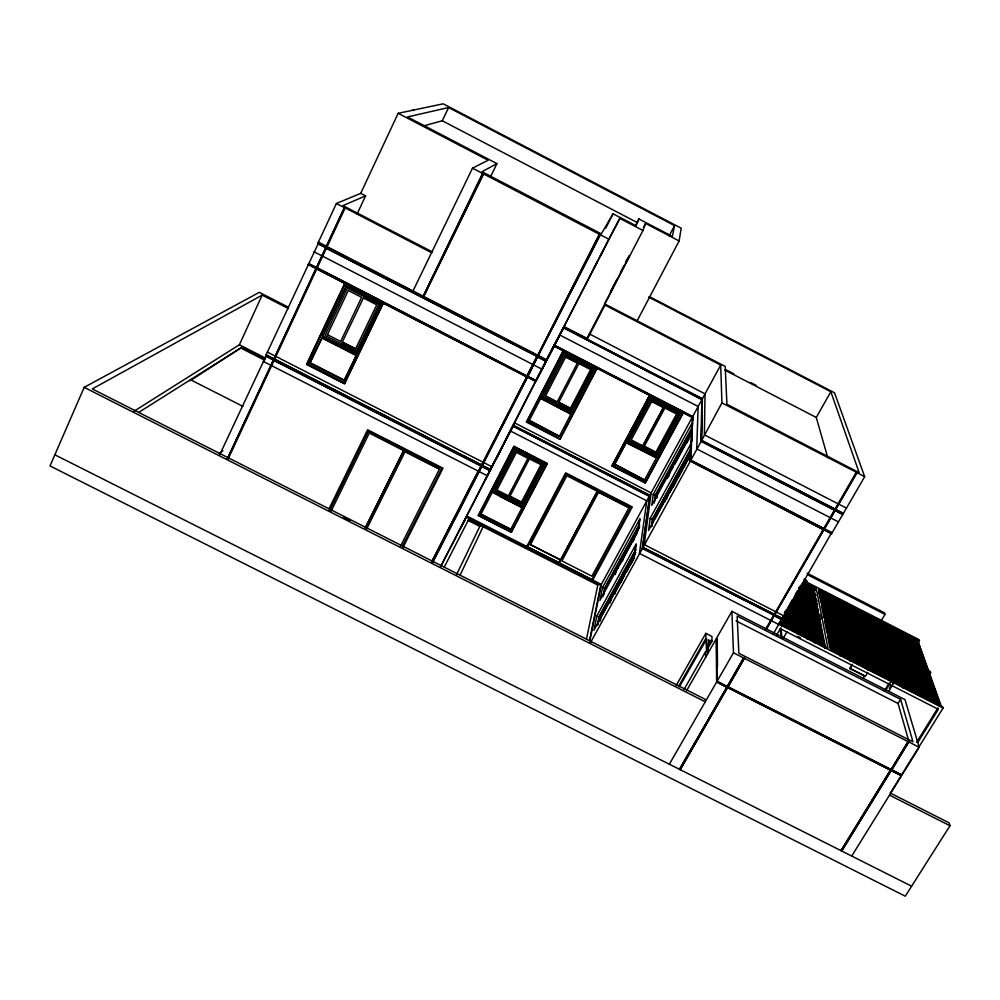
<?xml version="1.0" encoding="UTF-8"?>
<svg xmlns="http://www.w3.org/2000/svg" width="1000" height="1000" viewBox="0 0 1000 1000"><rect width="100%" height="100%" fill="white"/><g stroke="black" fill="none" stroke-linecap="round" stroke-linejoin="round"><path stroke-width="1.5" d="M707.463 646.275L710.475 640.475L711.95 641.213L707.3 649.362M708.075 652.775L708.125 639.775L710.475 640.962M711.95 641.213L711.938 636.45L705.812 633.337L706.562 652.013L705.662 651.55L684.062 689.438M705.612 657.387L705.662 651.55M702.138 416.012L701.575 440.637L690.738 460.4L823.838 528.6L690.588 460.025L692.688 416.538L702.387 398.725L563.962 327.175L546.087 360.5L440.45 566.987L466.938 516.075L601.312 584.425L589.8 641.025M808.162 609.188L803.975 582.238L815.1 641.95L814.412 641.938L803.975 582.238M809.087 610.737L804.6 582.25M810.438 609.788L806.263 583.413L817.638 643.238L816.95 643.225L806.263 583.413M811.087 609.8L806.888 583.425M812.825 611.013L808.55 584.587L820.175 644.538M809.163 584.587L808.45 586.938M821.35 645.4L810.825 585.75L822.712 645.825M816.137 613.75L811.45 585.763M817.875 614.963L813.112 586.925L825.65 647.987M818.525 614.975L813.725 586.938M824.725 617.1L819.95 590.425L832.85 651M820.575 590.438L819.85 592.775M833.95 651.825L822.225 591.587L835.375 652.3L834.688 652.288L822.225 591.587M822.85 591.6L822.138 593.95M829.812 621.062L824.513 592.762L837.913 653.587L837.225 653.575L824.513 592.762M726.912 686.988L679.513 769.325L726.912 687.288L717.312 682.125L717.675 681.488L727.288 686.663L717 681.438L716.55 638.225L731.9 611.337L905 699.613L919.2 747.262L901.862 775.225L891.625 769.725L908.9 741.737L908.225 741.4L891.025 769.725L727.962 687L744.475 658.112L743.787 657.763L727.288 686.663M727.588 687.337L680.188 769.663L727.588 687.337L890.562 770L841.05 850.662L890.562 770M829.825 618.025L825.138 592.775M832.062 621.65L826.787 593.925L840.438 654.887L839.75 654.862M827.412 593.938L826.688 596.287M841.525 655.763L829.062 595.1L842.975 656.175L842.288 656.162L829.062 595.1M829.688 595.112L828.975 597.45M836.825 624.087L831.35 596.263L845.512 657.463L844.812 657.45L831.35 596.263M831.963 596.275L831.25 598.612M846.562 658.325L833.625 597.425L848.037 658.763L847.35 658.75L833.625 597.425M834.25 597.438L833.525 599.788M841.587 626.525L835.9 598.6L850.562 660.05L849.875 660.037M836.525 598.612L835.8 600.95M851.6 660.9L838.175 599.763L853.1 661.338L852.412 661.325L838.175 599.763M838.8 599.775L838.075 602.112M854.112 662.188L840.462 600.938L855.625 662.638M841.075 600.938L840.35 603.275M848.725 630.175L842.738 602.1L858.162 663.925L857.463 663.913L842.738 602.1M849.737 631.7L843.35 602.112M859.137 664.75L844.9 605.612L845.013 603.263L860.688 665.212L860 665.2L845.013 603.263M845.638 603.275L844.9 605.612M853.337 631.987L847.288 604.425L863.213 666.5L862.525 666.488L847.288 604.425M847.913 604.438L847.175 606.775M864.188 667.387L849.45 607.938L849.562 605.6L865.738 667.8M856.737 634.712L850.188 605.612M866.7 668.675L851.725 609.113L851.838 606.763L868.275 669.087L867.575 669.075L851.838 606.763M859.112 635.925L852.35 609.125L852.463 606.775M860.85 637.125L854 610.275L854.112 607.925L870.8 670.375L870.1 670.362L854.112 607.925M854.737 607.938L854 610.275M691.488 444.9L690.738 460.4L642.95 547.562L774.212 614.338L642.788 547.225M691.637 441.788L692.525 423.113M692.675 420L692.688 416.538L554.65 345.288L535.662 381.587L527.337 376.825C538.987 383.075 538.35 381.125 527.537 376.413L537.65 356.65L545.887 360.9L563.375 327.612L702.325 399.438M862.85 636.85L856.275 611.438L856.388 609.087L873.325 671.663M857.013 609.1L856.275 611.438M865.225 638.062L858.55 612.6L858.662 610.262L875.85 672.95L875.163 672.938L858.662 610.262M859.287 610.275L858.55 612.6M867.6 639.288L860.825 613.763L860.938 611.425L878.375 674.25L877.688 674.225L860.938 611.425M861.55 611.438L860.825 613.763M879.262 675.088L863.1 614.925L863.213 612.587L880.9 675.537M863.825 612.6L863.1 614.925M883.425 676.825L865.475 613.75L865.362 616.1L872.75 643.213M691.275 445.238L690.525 460.788L823.275 529.575L690.037 461.025L692.825 416.887L554.25 345.363M691.425 442.125L692.337 423.462M692.487 420.35L692.638 417.238L554.075 345.725L460.012 529.338M884.312 677.725L867.638 617.263L867.75 614.913L885.95 678.112L885.25 678.1L867.75 614.913M875.612 643.812L868.263 617.275L868.375 614.925M877.337 645.013L869.912 618.425L870.025 616.075L888.475 679.4L887.775 679.388L870.025 616.075M877.987 645.037L870.537 618.438L870.65 616.087M872.3 617.25L890.3 680.675L891 680.688L872.3 617.25L872.188 619.587L879.712 646.237M872.8 619.6L872.925 617.263M891.838 681.562L874.45 620.75L874.562 618.413L893.512 681.975L892.825 681.963L874.562 618.413M886.725 640.962L882.775 647.537L875.075 620.763L875.188 618.425M690.225 454.275L690.725 444.237M691.3 432.8L691.75 423.787M884.463 648.662L876.725 621.912L876.838 619.575L896.038 683.263L895.35 683.25L876.838 619.575M884.688 647.188L877.35 621.925L877.463 619.587M886.838 649.875L878.988 623.075L879.112 620.737L898.562 684.55M879.737 620.75L878.988 623.075M889.212 651.087L881.263 624.237L881.375 621.9L901.087 685.837L900.387 685.825L881.375 621.9M889.862 651.112L881.888 624.25L882 621.912M891.587 652.3L883.538 625.4L883.65 623.062L903.6 687.125L902.913 687.113L883.65 623.062M891.787 650.825L884.15 625.413L884.275 623.075M893.775 652.913L885.8 626.562L885.925 624.225L906.125 688.413L905.438 688.388L885.925 624.225M894.875 654.388L886.425 626.575L886.538 624.237M908.65 689.7L888.188 625.388L888.075 627.725L896.15 654.125M888.812 625.4L888.688 627.737L896.8 654.137M898.512 655.337L890.337 628.888L890.462 626.55L911.162 690.987L910.475 690.962L890.462 626.55M891.075 626.562L890.337 628.888M911.925 691.875L892.6 630.05L892.725 627.712L913.688 692.262L912.987 692.25L892.725 627.712M902 658.025L893.225 630.062L893.35 627.725M903.725 659.237L894.875 631.213L895 628.875L916.2 693.55M903.913 657.775L895.5 631.225L895.612 628.888M905.625 658.962L897.138 632.375L897.262 630.037L918.725 694.837M897.887 630.05L897.138 632.375M908 660.175L899.412 633.525L899.538 631.2L921.237 696.125L920.55 696.112L899.538 631.2M910.362 661.388L901.675 634.688L901.8 632.362L923.75 697.412L923.062 697.387L901.8 632.362M910.525 659.925L902.3 634.7L902.425 632.375M924 696.888L903.938 635.85L904.062 633.525L926.275 698.7M904.688 633.538L903.938 635.85M928.787 699.975L906.338 634.688L906.2 637.013L915.387 664.675M906.95 634.7L906.825 637.025L915.55 663.238M917.75 665.888L908.475 638.175L908.6 635.837L931.3 701.263L930.612 701.25M917.425 662.987L909.087 638.188L909.225 635.85M920.125 667.1L910.738 639.338L910.863 637L933.825 702.55M920.775 667.113L911.363 639.35L911.488 637.013M913.125 638.162L935.65 703.812L936.338 703.825L913.125 638.162L913 640.487L922 666.85M913.625 640.512L913.75 638.175M924.362 668.05L915.263 641.65L915.4 639.325L938.85 705.113L938.162 705.1L915.4 639.325M916.012 639.338L915.263 641.65M927.237 670.738L917.525 642.812L917.663 640.487L941.363 706.4L940.675 706.375L917.663 640.487M918.275 640.5L917.525 642.812M670.5 406.075L649.762 395.375L612.275 465.788L645.138 482.65L682.9 413L673.263 407.512M680.812 412.925L650.475 397.275L680.812 412.925L657.1 456.875L626.95 441.375L650.475 397.275M678.675 413.562L665.638 406.662L643.525 447.713L656.462 454.575L629.113 440.513L651.15 399.363L678.675 413.562L656.462 454.575M666.975 498.7L667.387 494.312L690.738 451.662M669.163 476.037L669.6 471.438L691.625 431.05M667.862 496.238L668.138 493.338L690.612 452.287M670.062 473.1L670.312 470.487L691.587 431.475M665.913 499.7L666.488 493.85L691.287 448.537M668.138 477.125L668.75 471L692.237 427.925M665.125 501.15L665.713 495.288L653 518.513L652.062 526.2M667.387 478.512L668 472.362L655.925 494.5L655.25 500.025M657.038 498L657.375 495.238L655.925 494.5M651.375 526.812L652.275 519.45L691.363 448.025M654.312 502.987L655.25 495.412L692.262 427.525M664.9 408.025L676.55 414.025L655.825 452.312L644.262 446.3L655.825 452.312M657.1 456.875L627 441.138M663.475 407.475L651.825 401.4L631.237 439.888L642.825 445.838L663.475 407.475L651.825 401.4M643.575 542.987L645.225 530.75M645.638 527.7L646.263 523.112M646.675 520.05L647.087 517M647.7 512.413L648.325 507.825M648.737 504.775L649.15 501.712M649.562 498.663L649.837 495.275L513.513 425.4L489.913 470.662L481.825 466.538L489.8 470.112L490.525 469.462L482.013 465.387L527.337 376.825M634.138 556.712L635.988 544.375M638.1 530.288L639.775 519.175M645.138 482.65L682.938 412.5M614.612 464.2L644.55 480.012L614.612 464.2L626.312 442.337L655.05 457.113M637.075 320.95L679.112 240.963L681.2 228.188L443.2 103.812L398.15 113.312L360.725 193.35L336.375 203.5L318.175 242.7L326.05 247.062L344.363 207.625L345.175 207.887L228.038 459.2M642.825 445.838L663.487 407.413M631.075 507.212L566.15 473.738L597.975 490.025L559.125 562.812L591.862 579.612L631.075 507.212L597.913 490.238M615.125 593.862L615.538 591.538L624.487 575.188M612.275 465.788L649.762 395.375M612.925 595.887L613.475 592.812L635.125 553.263M617.875 568.125L618.362 565.363L639.6 526.45M629 507.675L591.925 576.2L561.888 560.913L598.612 492.212L628.987 507.75L598.612 492.212M613.675 594.6L614.138 591.987L635.775 552.45M618.375 568.075L619 564.538L639.525 526.912M611.213 600.037L612.587 592.362L635.725 550.075M616.287 571.838L617.525 564.938L639.475 524.675M610.163 602.975L611.838 593.75L599.562 616.175L597.9 624.675M615.3 574.562L616.8 566.25L605.125 587.663L603.725 594.837M600.237 621.188L601.05 616.938L612.612 595.825M597.288 625.35L598.925 616.975L635.85 549.475M602.875 596.838L604.513 588.45L639.513 524.275M308.625 264.275L316.212 268.188L273.85 359.087L266.1 354.862L318.438 243.15M490.213 177.387L496.938 163.612L407.463 116.95L448.6 107.525L674.562 225.6L672.375 236.425L638.925 218.962L635.388 225.825M589.462 640.763L600.75 585.45L466.4 517.125M586.45 639.188L597.8 585.075L468.7 519.425L468.162 520.475L479.775 526.388L480.325 525.337L456.45 574.888M614.513 464.6L626.312 442.337M308.812 263.863L316.4 267.775L325.938 247.438M527.125 376.2L317.113 267.838L527.125 376.2L537.238 356.438L326.262 248.188L537.238 356.438M597.275 491.287L566.862 475.712L530.487 544.663L560.575 559.975L530.487 544.663M559.125 562.812L597.975 490.025M596.85 368.062L563.462 350.838L596.85 368.062L559.862 438.913L527.062 421.45L559.862 438.913M594.775 368.525L564.25 352.775L594.775 368.525L571.613 412.925L541.375 397.125L571.613 412.925M592.65 369.175L579.575 362.25L557.95 403.925L571 410.625L543.488 396.488L564.95 354.888L592.65 369.175L571 410.625M835.138 510.475L842.788 514.425L832.087 532.837L824.262 529.113L835.138 510.475L842.788 514.425M831.575 532.875L782.35 618.5L774.65 614.825L824.013 529.388M586.763 338.812L642.95 230.487L645.562 223.438L679.112 240.963M773.688 614.963L642.15 548.4L649.975 495.6L513.125 425.45M765.925 630.05L774.3 615.275M568.275 412.5L570.9 414.275L540.737 398.35L565.525 411.087M559.375 436.312L529.338 420.45L559.375 436.312L571.038 413.925M570.363 408.375L558.75 402.325L570.363 408.375L590.6 369.613L578.888 363.575M545.025 463.713L514.963 448.312L545.025 463.713L522.587 506.712L492.825 491.213L522.587 506.712M542.938 464.338L530.087 457.512L509.15 497.875L522 504.425L494.888 490.6L515.662 450.375L542.938 464.338L522 504.425M522.087 507.575L492.238 492.35L480.988 514.188L510.763 529.338L522.087 507.575L500.375 496.5M648.725 297.087L830.85 391.712L859.137 472.625L726.925 404.25L725.188 366.425L604.75 303.975L604.987 305.087L720.7 365.087L721.912 402.875L701.575 440.637L835.088 509.162L701.425 440.262M521.425 502.113L509.963 496.262L521.388 502.188L540.962 464.688L529.4 458.85M510.763 529.338L480.988 514.188M638.925 218.962L636.075 225.8L613.062 213.8L601.3 233.875L481.987 171.737L496.938 163.612M577.413 363L565.688 356.95L577.413 363L557.25 401.838L545.625 395.788L565.688 356.95M587.325 339.113L605.037 304.988M587.013 338.35L564.2 326.688L542.013 369.212L313.975 251.75M288.337 307.2L259.325 292.325L84.188 387.35L50 465.938L905.263 896.188L950 825.763L949.1 822.837L890.212 793.025M134.062 411.225L239.375 344.775L262.162 295.113L288.5 308.625M190 380.812L241.8 347.325L265.038 359.188M219.525 455.175L266.375 355.262M227.2 459.05L273.663 359.625L266.087 355.875M227.413 458.875L344.525 207.55M357.113 213.975L365.6 195.875L360.725 193.35M344.738 283.35L306.462 364.425L344.562 383.888L383.338 302.962L376.575 299.475M306.938 364.275L307.55 363.787L344.938 382.9L344.387 383.413L306.938 364.275L344.913 283.837L373.875 298.087M307.55 363.787L345.475 283.475M341.4 347.45L356.5 355.188L344.087 380.562L309.862 363.062L322.175 337.612L338.65 346.05M322.475 336.375L346.575 285.725L381.2 303.538L356.85 353.988L322.475 336.375L346.575 285.725M309.862 363.062L322.175 337.612M327.375 334.725L348.3 290.525L361.662 297.312L340.662 341.438L327.45 334.663M422.775 126.125L442.287 120.787L448.6 107.525M364.137 296.488L341.45 343.862L356.238 351.438L325.05 335.45L347.438 288.125L379.025 304.137L363.95 296.625M460.15 575.05L483.088 526.737M355.637 348.85L342.388 342.15L355.575 348.913L376.737 304.837L363.462 298M356.238 351.438L379.025 304.137M344.087 380.562L356.5 355.188M356.85 353.988L381.2 303.538M344.387 383.413L383.338 302.962M413.038 290.925L472.5 168.162L488.15 160.238L398.15 113.312M482.938 173.538L422.863 296.975L482.55 173.4L608.8 239.163L619.812 218.412L642.95 230.487M599.688 234.363L537.438 356.037L423.288 297.188L483.363 173.762M423.288 297.188L483.638 173.962M329 508.862L367.625 429.775L443.013 468.212L402.75 547.938M329.275 510.7L368.413 430.838L390.55 442.125M329.588 510.312L368.413 430.838M331.213 510.962L369.312 433.075L403.65 450.675M365.613 527.175L404.387 449.175L393.325 443.537M365.238 528.088L404.387 449.175M366.6 529.125L405.1 451.625L439.425 469.125L400.45 546.375M402.525 546.062L441.7 468.5L368.125 431.163M783.863 615.9L644.237 544.575L651.137 492.887L514.763 422.962L487.3 475.75L478.188 471.087L432.125 561.025L481.3 465.775L273.962 360.4L480.788 466M526.912 376.613L481.613 465.175L526.912 376.613L316.625 268.875L526.4 376.825M526.925 375.8L536.712 356.662M537.438 356.037L599.338 234.225M432.537 561.1L481.3 465.775M432.225 562.688L481.712 465.988M608.8 239.163L546.525 360.412L537.85 356.25L600.112 234.575M432.475 562.95L481.825 466.538M482.438 465.337L527.45 377.362M527.975 376.35L537.65 356.65M537.85 356.25L600.413 234.788M605.75 228.088L613.062 213.8M619.812 218.412L535.662 381.587M444.3 567.025L468.7 519.425M563.125 350.825L526.375 422.088L560.013 439.338L597.125 368.375M526.812 421.95L563.462 350.838M492.7 491.463L514.963 448.312M529.163 420.812L540.737 398.35M541.275 397.325L564.25 352.775M625.462 262.213L626.888 259.438M643.4 227.587L645.562 223.438M610.5 291.537L616.9 279.212M620.45 272.362L624 265.525M627.55 258.675L628.962 255.938M604.663 303.8L629.525 255.863M484.888 480.562L490.575 469.637M496.65 457.975L501.788 448.125M522.087 504.212L543.025 464.137M571.062 410.45L592.7 369.025M552.737 348.45L556.862 340.588M561.15 332.4L564.862 325.325M669.15 235.925L674.562 225.6M594.138 267.825L597.263 261.9M600.425 255.925L603.237 250.6M526.788 546.512L565.625 472.837L632.312 506.962L592.688 580.037M566.15 473.738L527.612 546.938L559.2 562.562M649.538 395.425L611.838 465.925L645.275 483.075L683.337 412.875M626.95 441.375L650.438 397.475M656.488 454.375L678.688 413.387M644.55 480.012L656.425 457.812L626.225 442.725M601.312 584.425L649.25 496.337L512.85 425.988L649.688 496.125M720.7 365.087L702.387 398.725L701.35 441.037L834.513 510.15L700.863 441.262L701.888 399.637L563.375 327.612M602.45 587.625L639.938 518.812L638.237 530.1L599.888 600.4L602.562 587.463L604.513 588.45M653.125 494.588L691.9 423.425M691.45 432.587L651.75 505.35L653.275 494.4L655.25 495.412M620.325 564.075L637.288 532.65M673.213 466.812L671.012 470.85L670.312 470.487M674.663 464.525L691.575 433.188M622.038 561.512L623.513 558.825M633.062 541.325L634.525 538.638M686.65 443.15L689.587 437.762M596.75 616.087L636.163 543.975L634.288 556.525L593.913 630.275L596.875 615.925L598.925 616.975M650.05 518.575L690.888 443.862M665.738 498.8L654.513 519.288L653 518.513M690.387 454.062L648.512 530.538L650.2 518.387L652.275 519.45M634.275 556.925L614.875 592.362L614.138 591.987M690.612 454.038L668.875 493.725L668.138 493.338M625.975 572.463L634.188 557.475M669.625 492.75L690.55 454.538M621.013 582.125L622.5 579.412M626.987 571.237L628.475 568.513M629.963 565.788L634.438 557.612M672.875 487.425L676.612 480.613M678.112 477.875L682.588 469.688M684.087 466.962L685.575 464.225M687.075 461.5L688.575 458.775M590.35 642.9L642.95 547.562M827.788 457.725L816.275 417.463L830.85 391.712M675.938 685.925L705.812 633.337M678.587 686.35L705.775 638.575M679.463 686.8L706.65 639.012M707.387 645.9L710.475 640.475M686.587 690.725L716.213 638.825L716.625 682.075L669.362 764.212M717 681.438L733.475 652.8L731.9 611.337M727.275 686.35L743.037 659.062M727.962 687L744.475 658.112M765.312 629.738L856.287 472.225L864.675 476.725L843.363 513.425L835.487 509.588M765.9 629.8L856.925 472.55M835.512 509.688L856.988 472.738M773.425 633.875L781.862 618.5M776.45 635.438L780.362 628.688L938.35 709.3L917.862 742.362M783.05 638.6L786.963 631.888M789.312 627.863L800.275 609.062M801.838 606.375L807.312 596.975L805.212 585.025M803.713 581.475L816.125 587.825L814.613 590.425L802.2 584.062L811.875 640.638M812.212 611.237L816.75 603.488M813.462 611.213L817.337 604.587M791.663 601.512L821.812 616.938L820.212 619.663L790.075 604.25M842.45 625.8L847.775 616.8L866.875 626.575M844.85 622.45L846.4 619.825M842.688 626.825L848.025 617.812L864.338 626.163M867.738 672.487L865.375 676.438L849.95 668.562L852.25 664.35M856.188 657.763L859.338 652.5M860.913 649.875L862.487 647.237M864.062 644.613L865.638 641.975M868 638.038L871.15 632.775L885.438 640.3M849.95 668.562L852.312 664.613M853.888 661.988L865.7 642.237M868.863 636.975L870.438 634.35M875.537 630.163L878.688 624.913M881.05 620.975L884.975 614.412L884.5 612.863L807.163 573.212M877.812 632.487L881.737 625.95L884.225 627.212M863.263 678.175L864.675 675.837L849.887 668.3M887.45 638L886.012 640.375L875.2 634.85M869.325 669.862L881.188 650.163M884.25 691.137L889.075 683.2M890.675 680.55L896.3 671.287M898.713 667.312L901.925 662.025M906.75 654.087L914.788 640.85M885.375 690.975L903.088 661.812M905.5 657.837L915.163 641.925L818.7 592.525M889.312 688.562L890.913 685.925M897.35 675.35L898.95 672.712M888.825 691.038L904.925 664.575M907.337 660.6L919.412 640.75L919.038 639.675L803.812 580.638M908.6 740.325L898.062 703.487L900.6 699.338L737.138 615.988L738.875 653.288L912.987 741.85L900.6 699.338M919.412 640.75L818.838 589.225L824.463 617.3L930.2 671.388L930.625 672.588L928.975 675.263L908.35 664.725M891.025 769.725L908.225 741.4M891.237 770.35L841.712 851L891.237 770.35L900.713 775.15L901.1 774.538L891.625 769.725M891.712 770.062L908.9 741.737M916.637 742.288L937.887 707.962L938.35 709.3M890.525 792.8L943.088 708.012L942.625 706.675L830.925 649.663L824.675 618.4L930.625 672.588M851.737 856.05L901.488 775.837L891.325 770.688M439.475 469.05L405.1 451.625M219.275 453.663L222.875 450.688M139.05 412.212L241.8 347.325M262.162 295.113L92.3 388.925L705.275 699.362L705.263 701.838L84.188 387.35M325.788 247.763L317.688 243.762M326.287 246.7L318.175 242.7M345.175 207.887L431.55 252.712L432.537 251.988L342.912 205.625L365.6 195.875M796.637 632.863L797.337 632.875L792.412 599.7M806.8 638.05L807.487 638.062L799.25 587.875M825.238 647.125L824.55 647.113L813.112 586.925M679.525 768.988L680.2 769.325M840.987 850.288L841.65 850.625M54.85 454.787L911.612 886.2M343.5 517.075L350.288 520.513M889.513 795.138L950 825.763M605.125 587.663L606.55 588.387M733.475 652.8L743.812 658.062M744.5 658.413L908.312 741.725M909 742.075L919.2 747.262M612.587 592.362L613.475 592.812M190.487 379.725L242.975 406.413M599.562 616.175L601.05 616.938M727.962 686.7L890.938 769.375M716.625 682.075L726.912 687.288M727.6 687.638L890.65 770.35M267.387 352.088L491.912 466.775M266.1 354.862L273.9 358.837M481.4 464.8L274.538 359.162L481.613 465.175M774.825 614.65L782.35 618.5M482.013 465.387L490.112 469.513M773.7 615.087L642.638 548.15L649.837 495.275L692.2 417.438L554.175 346.213M774.312 615.4L781.525 619.087M265.538 356.087L273.325 360.075M774.163 615.812L781.688 619.65M239.375 344.775L265.512 358.113M241.35 348.312L264.575 360.163M943.088 708.012L779.013 624.263L778.863 623.088L827.913 648.125L821.812 616.938M263.1 361.325L478.188 471.087M778.838 624.55L639.412 553.387L646.8 500.85L510.6 431.062M797.812 636.475L800.512 637.863M736.1 620.913L898.062 703.487M619 564.538L619.688 564.9M617.525 564.938L618.362 565.363M478.338 515.275L511.475 532.125M807.438 574.663L884.975 614.412M322.725 336.188L357.075 353.787M810.612 587.487L816.175 590.337M321.737 337.925L356.112 355.538M814.75 593.787L808.475 590.562L807.675 586.175M816.188 595.388L808.637 591.525L809.688 597.3L817.312 601.213M869.6 627.975L880.512 633.562M513.737 446.613L547.238 463.762M807.312 596.975L816.225 601.538M867.05 627.562L886.087 637.3M791.513 600.45L821.6 615.837L816.125 587.825M825.638 621.438L828.425 622.863M868.75 643.487L871.538 644.912M878.487 648.462L881.275 649.887M824.45 621.825L905.588 663.312M310.3 362.713L344.5 380.2M308.55 263.425L316.462 267.5M824.463 528.913L832.087 532.837M527.537 376.413L535.75 380.637M824.038 529.5L831.363 533.263M308.062 264.475L315.975 268.55M823.9 529.9L831.525 533.825M344.913 283.837L382.837 303.35M346.337 285.875L380.988 303.712M668.75 471L669.6 471.438M612.4 465.225L645.225 482.062M666.488 493.85L667.387 494.312M563.562 327.25L702.525 399.087M559.9 335.075L698.162 406.5L696.688 448.888L838.45 521.9M649.675 395.85L682.9 413M846.45 508.125L704.388 434.85L705.037 393.862L589.325 333.875M318.425 242.162L546.8 359.888M422.638 296.55L326.763 247.125L422.863 296.975M423.688 297.1L537.238 355.625M538.3 356.175L546.525 360.412M835.713 509.487L843.363 513.425M318.25 243.562L325.85 247.488M537.775 357.2L546 361.438M725.612 369.575L733.925 373.888M750.537 382.5L756.075 385.363M724.9 370.1L816.275 417.463M336.375 203.5L344.363 207.625M721.912 402.875L856.287 472.225M472.5 168.162L482.55 173.4M649.425 296.65L834.562 392.85L864.675 476.725M442.287 120.787L637.362 222.613M412.987 110.188L413.575 110.487L412.863 110.213M919.688 647.237L927.887 670.75M929.938 676.625L935.575 692.788M937.113 697.2L939.675 704.55M928.263 673.675L939.5 706M925.375 670.987L937 704.725M914.125 641.975L922.65 666.862M925.15 674.188L934.675 702M923.5 671.237L934.488 703.45M910.863 637L933.125 702.525M921.775 670.037L931.688 699.262M921.112 670.025L931.988 702.175M908.6 635.837L930.125 699.788M919.875 670.275L929.688 699.45M918.737 668.8L929.488 700.888M906.338 634.688L928.1 699.963M917.975 670.512L926.7 696.712M916.35 667.588L926.975 699.613M904.062 633.525L925.588 698.675M905.037 637.325L912.712 660.575M915.1 667.837L924.688 696.9M912.95 667.337L921.675 694.038M911.325 664.362L921.95 696.988M909.425 664.625L919.45 695.713M897.262 630.037L918.025 694.825M906.575 661.925L916.938 694.438M895 628.875L915.512 693.538M905.312 662.2L914.65 691.7M904.65 662.175L914.438 693.15M902.925 660.975L911.688 688.95M899.425 658.275L909.425 690.6M888.188 625.388L907.95 689.675M898.15 658.538L906.7 686.4M897.487 658.525L906.912 689.312M896.2 658.775L904.65 686.587M894.663 655.837L904.4 688.037M894.038 658.3L903.012 688.2M892.475 655.3L901.875 686.688M891.188 655.588L899.613 683.938M890.1 654.075L899.375 685.413M879.112 620.737L897.875 684.538M887.712 652.85L896.862 684.125M886.413 653.138L894.613 681.375M885.75 653.125L894.35 682.85M884.013 651.912L892.95 683.062M880.55 649.2L889.338 680.288M878.812 647.987L886.675 676.062M878.162 647.975L886.825 679M876.838 648.238L885 677.738M865.475 613.75L882.738 676.8M865.987 616.112L872.987 641.725M874.225 646.25L881.637 673.375M873.575 646.237L881.375 674.862M863.213 612.587L880.212 675.512M868.787 643.787L876.75 673.8M866.4 642.562L874.237 672.525M856.388 609.087L872.625 671.65M863.612 639.837L871.725 671.237M861.612 640.113L869.212 669.963M859.875 638.9L867.763 670.175M849.562 605.6L865.05 667.775M857.475 637.675L864.875 667.4M854.425 636.438L861.675 666.112M850.462 634.725L856.95 661.975M849.812 634.712L856.625 663.462M840.462 600.938L854.938 662.613M835.9 598.6L850.113 661.137M842.613 631.038L849.075 659.613M837.475 627.075L844.038 657.05M826.787 593.925L840.013 655.975M832.688 624.637L839 654.475M831.1 624.125L837.163 653.125M830.438 624.113L836.475 653.112M819.95 590.425L832.15 650.987M821.025 597L821.213 597.962M825.65 621.663L831.438 650.537M818.587 590.775L821 602.863M821.6 605.887L824 617.975M824.6 621L827 633.088M827.613 636.112L830.013 648.2M819.1 617.987L824.85 648.213M818.438 617.975L823.875 646.688M816.7 616.763L822.038 645.413M810.825 585.75L822.013 645.812M808.55 584.587L819.475 644.525M813.637 615.525L818.825 644.112M807.15 583.237L806.625 580.312L804.163 579.05L804.688 582.038M811.888 614.312L817 642.837M810.975 612.8L816.312 642.825M809.625 613.812L814.725 643.012M808.962 613.8L813.775 641.462M802.588 582.612L812.562 640.65M801.862 584.963L805.775 607.962M806.562 612.562L811.25 640.175M801.062 586.013L810.025 639.362L809.338 639.338L800.438 586M800.462 585.337L804.038 606.763M804.812 611.35L808.9 635.837M800.088 586.85L803.388 606.75M803.9 609.812L808.725 638.875M798.612 587.863L807.138 639.138M798.525 590.25L801 605.525M801.75 610.112L806.2 637.587M797.65 591.237L804.95 636.763L804.262 636.75L797.013 591.225M797.562 593.65L799.025 602.8M800 608.888L804.362 636.325M796.925 593.638L803.675 636.3M795.788 593.062L802.412 635.475L801.725 635.45L795.612 596.075M795.462 593.975L797.113 604.612M797.588 607.663L801.838 635.025M795.05 595.475L796.225 603.088M796.938 607.65L801.15 635.013M794.35 597.9L799.875 634.175L799.175 634.163L793.7 597.888M793.8 597.325L794.488 601.875M795.175 606.425L799.087 632.225M793.388 598.825L793.838 601.862M794.3 604.9L798.625 633.725M791.988 601.2L797.013 633.962M792.113 605.188L796.1 632.438M790.562 602.238L794.788 631.587M790.575 605.475L794.262 631.163M790.125 603.763L794.1 631.562M789.925 605.462L793.575 631.15M788.8 605.625L792.25 630.288L791.562 630.275L788.35 607.15M788.487 606.587L791.725 629.8M788.05 608.112L791.038 629.775M786.988 609L789.712 628.987L789.025 628.975L786.525 610.525M786.688 609.975L788.988 626.962M786.025 609.963L788.512 628.488M785.138 612.35L787.175 627.688M784.65 611.8L786.675 627.212M784.475 612.337L786.475 627.675M784.375 614.875L785.987 627.2M783.45 617.2L784.625 626.388L783.938 626.375L782.775 617.188M782.975 616.7L784.15 625.925M782.487 618.225L783.462 625.913M781.325 618.987L782.087 625.1L781.4 625.075L780.65 618.975M781.237 621.562L781.8 626.163M780.55 621.55L780.925 624.625M780.062 621.7L780.475 625.188M780.788 627.775L781.912 637M780.25 628.713L781.35 637.85M717.5 666.25L717.2 638.812L717.188 669.912M511.45 531.337L511.188 531.987L546.8 463.888L514.138 446.5L478.612 515.413L478.925 514.788L511.45 531.337M527.95 458.263L508.45 495.85L496.962 489.988L516.4 452.35L527.925 458.338M513.875 446.337L478.2 515.538L511.325 532.4L547.375 463.488L513.875 446.337"/></g></svg>
